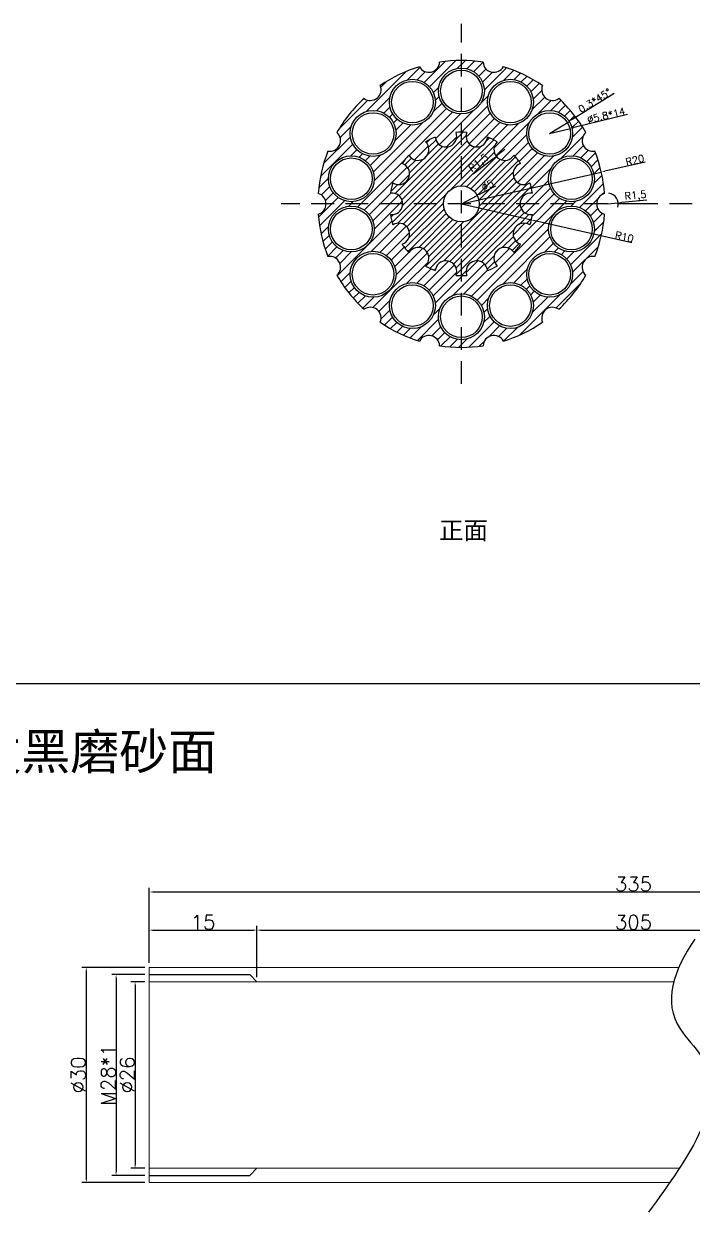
# Model space of a CAD drawing. Header units: millimetres. Extents: x 6817 to 15937, y -5221 to -164.
# Drawn here: x 9634.7 to 9727.9, y -1242.6 to -1077 of the extents above; entities that cross this region are included whole.
import ezdxf

# ---------------------------------------------------------------- set-up
doc = ezdxf.new("R2010")
doc.units = ezdxf.units.MM
doc.linetypes.add('HIDDEN', pattern=[9.525, 6.35, -3.175])
doc.layers.add('图层2', color=108, linetype='Continuous')
doc.layers.add('标注线', color=3, linetype='Continuous', lineweight=13)
doc.styles.get("Standard").update_dxf_attribs({"font": 'txt', "bigfont": 'gbcbig.shx'})
doc.dimstyles.new('ISO-25', dxfattribs={"dimtxt": 1, "dimasz": 0.5, "dimexe": 0.6, "dimexo": 0.625, "dimgap": 0.1, "dimtad": 1, "dimtxsty": 'Standard', "dimcen": 2.5, "dimadec": 0, "dimazin": 0, "dimtfac": 1, "dimtmove": 0, "dimatfit": 3, "dimfxl": 0, "dimarcsym": 0})

# ---------------------------------------------------------------- blocks, each defined once
blk = doc.blocks.new('*D676')
at = {"layer": 'Defpoints', "color": 0, "linetype": 'ByBlock', "transparency": 16777216}
for p in [(9697.89, -1100.92), (9695.68, -1102.08)]:
    blk.add_point(p, dxfattribs=at)
at = {"layer": '图层2', "color": 0, "linetype": 'ByBlock', "lineweight": -2, "transparency": 16777216}
for p, q in [((9700.43, -1099.59), (9698.34, -1100.69)), ((9695.68, -1102.08), (9697.89, -1100.92))]:
    blk.add_line(p, q, dxfattribs=at)
at = {"layer": '图层2', "color": 0, "linetype": 'ByBlock', "transparency": 16777216}
blk.add_solid([(9698.3, -1100.61), (9698.38, -1100.76), (9697.89, -1100.92)], dxfattribs=at)
at = {"layer": '图层2', "color": 0, "linetype": 'ByBlock', "transparency": 16777216, "insert": (9699.33, -1099.49), "char_height": 1, "attachment_point": 5, "rotation": 27.6367}
blk.add_mtext('%%C5', dxfattribs=at)
blk = doc.blocks.new('*D1083')
at = {"layer": 'Defpoints', "color": 0, "linetype": 'ByBlock', "transparency": 16777216}
for p in [(9695.68, -1102.08), (9705.43, -1104.32)]:
    blk.add_point(p, dxfattribs=at)
at = {"layer": '图层2', "color": 0, "linetype": 'ByBlock', "lineweight": -2, "transparency": 16777216}
for p, q in [((9695.68, -1102.08), (9705.43, -1104.32)), ((9719.42, -1107.53), (9705.91, -1104.43))]:
    blk.add_line(p, q, dxfattribs=at)
at = {"layer": '图层2', "color": 0, "linetype": 'ByBlock', "transparency": 16777216}
blk.add_solid([(9705.93, -1104.35), (9705.89, -1104.51), (9705.43, -1104.32)], dxfattribs=at)
at = {"layer": '图层2', "color": 0, "linetype": 'ByBlock', "transparency": 16777216, "insert": (9718.4, -1106.68), "char_height": 1, "attachment_point": 5, "rotation": 347.0675}
blk.add_mtext('R10', dxfattribs=at)
blk = doc.blocks.new('*D1084')
at = {"layer": 'Defpoints', "color": 0, "linetype": 'ByBlock', "transparency": 16777216}
for p in [(9716.03, -1102.08), (9717.53, -1101.93)]:
    blk.add_point(p, dxfattribs=at)
at = {"layer": '图层2', "color": 0, "linetype": 'ByBlock', "lineweight": -2, "transparency": 16777216}
for p, q in [((9721.54, -1101.54), (9718.02, -1101.88)), ((9716.03, -1102.08), (9717.53, -1101.93))]:
    blk.add_line(p, q, dxfattribs=at)
blk.add_arc((9716.03, -1102.08), 1.5, 342.6489, 81.8167, dxfattribs=at)
at = {"layer": '图层2', "color": 0, "linetype": 'ByBlock', "transparency": 16777216}
blk.add_solid([(9718.02, -1101.8), (9718.03, -1101.97), (9717.53, -1101.93)], dxfattribs=at)
at = {"layer": '图层2', "color": 0, "linetype": 'ByBlock', "transparency": 16777216, "insert": (9719.96, -1101.01), "char_height": 1, "attachment_point": 5, "rotation": 5.5672}
blk.add_mtext('R1,5', dxfattribs=at)
blk = doc.blocks.new('*D677')
at = {"layer": 'Defpoints', "color": 0, "linetype": 'ByBlock', "transparency": 16777216}
for p in [(9715.18, -1097.65), (9695.68, -1102.08)]:
    blk.add_point(p, dxfattribs=at)
at = {"layer": '图层2', "color": 0, "linetype": 'ByBlock', "lineweight": -2, "transparency": 16777216}
for p, q in [((9721.31, -1096.26), (9715.67, -1097.54)), ((9695.68, -1102.08), (9715.18, -1097.65))]:
    blk.add_line(p, q, dxfattribs=at)
at = {"layer": '图层2', "color": 0, "linetype": 'ByBlock', "transparency": 16777216}
blk.add_solid([(9715.65, -1097.46), (9715.69, -1097.62), (9715.18, -1097.65)], dxfattribs=at)
at = {"layer": '图层2', "color": 0, "linetype": 'ByBlock', "transparency": 16777216, "insert": (9719.86, -1095.98), "char_height": 1, "attachment_point": 5, "rotation": 12.7842}
blk.add_mtext('R20', dxfattribs=at)
blk = doc.blocks.new('*D678')
at = {"layer": 'Defpoints', "color": 0, "linetype": 'ByBlock', "transparency": 16777216}
for p in [(9710.9, -1091.56), (9707.98, -1092.27)]:
    blk.add_point(p, dxfattribs=at)
at = {"layer": '图层2', "color": 0, "linetype": 'ByBlock', "lineweight": -2, "transparency": 16777216}
for p, q in [((9718.84, -1089.64), (9711.39, -1091.44)), ((9707.98, -1092.27), (9710.9, -1091.56))]:
    blk.add_line(p, q, dxfattribs=at)
at = {"layer": '图层2', "color": 0, "linetype": 'ByBlock', "transparency": 16777216}
blk.add_solid([(9711.37, -1091.36), (9711.41, -1091.52), (9710.9, -1091.56)], dxfattribs=at)
at = {"layer": '图层2', "color": 0, "linetype": 'ByBlock', "transparency": 16777216, "insert": (9715.85, -1089.75), "char_height": 1, "attachment_point": 5, "rotation": 13.5869}
blk.add_mtext('%%C5.8*14', dxfattribs=at)
blk = doc.blocks.new('*D679')
at = {"layer": 'Defpoints', "color": 0, "linetype": 'ByBlock', "transparency": 16777216}
for p in [(9710.79, -1090.53), (9707.98, -1092.27)]:
    blk.add_point(p, dxfattribs=at)
at = {"layer": '图层2', "color": 0, "linetype": 'ByBlock', "lineweight": -2, "transparency": 16777216}
for p, q in [((9716.99, -1086.71), (9711.22, -1090.27)), ((9707.98, -1092.27), (9710.79, -1090.53))]:
    blk.add_line(p, q, dxfattribs=at)
at = {"layer": '图层2', "color": 0, "linetype": 'ByBlock', "transparency": 16777216}
blk.add_solid([(9711.18, -1090.2), (9711.26, -1090.34), (9710.79, -1090.53)], dxfattribs=at)
at = {"layer": '图层2', "color": 0, "linetype": 'ByBlock', "transparency": 16777216, "insert": (9714.25, -1087.69), "char_height": 1, "attachment_point": 5, "rotation": 31.6626}
blk.add_mtext('0.3*45%%D', dxfattribs=at)
blk = doc.blocks.new('*D1085')
at = {"layer": 'Defpoints', "color": 0, "linetype": 'ByBlock', "transparency": 16777216}
for p in [(9701.71, -1094.52), (9700.53, -1095.44)]:
    blk.add_point(p, dxfattribs=at)
at = {"layer": '图层2', "color": 0, "linetype": 'ByBlock', "lineweight": -2, "transparency": 16777216}
for p, q in [((9701.71, -1094.52), (9700.53, -1095.44)), ((9697.34, -1097.91), (9700.13, -1095.74))]:
    blk.add_line(p, q, dxfattribs=at)
at = {"layer": '图层2', "color": 0, "linetype": 'ByBlock', "transparency": 16777216}
blk.add_solid([(9700.08, -1095.68), (9700.18, -1095.81), (9700.53, -1095.44)], dxfattribs=at)
at = {"layer": '图层2', "color": 0, "linetype": 'ByBlock', "transparency": 16777216, "insert": (9698.12, -1096.44), "char_height": 1, "attachment_point": 5, "rotation": 37.8885}
blk.add_mtext('R1,5', dxfattribs=at)
blk = doc.blocks.new('*D1116')
at = {"layer": 'Defpoints', "color": 0, "linetype": 'ByBlock', "transparency": 16777216}
for p in [(9652.18, -1208.51), (9643.39, -1238.51), (9652.18, -1238.51)]:
    blk.add_point(p, dxfattribs=at)
at = {"layer": '图层2', "color": 0, "linetype": 'ByBlock', "lineweight": -2, "transparency": 16777216}
for p, q in [((9651.55, -1208.51), (9642.79, -1208.51)), ((9643.39, -1209.01), (9643.39, -1238.01)), ((9651.55, -1238.51), (9642.79, -1238.51))]:
    blk.add_line(p, q, dxfattribs=at)
at = {"layer": '图层2', "color": 0, "linetype": 'ByBlock', "transparency": 16777216}
for points in [[(9643.31, -1209.01), (9643.48, -1209.01), (9643.39, -1208.51)], [(9643.31, -1238.01), (9643.48, -1238.01), (9643.39, -1238.51)]]:
    blk.add_solid(points, dxfattribs=at)
at = {"layer": '图层2', "color": 0, "linetype": 'ByBlock', "transparency": 16777216, "insert": (9642.29, -1223.51), "char_height": 2, "attachment_point": 5, "rotation": 90}
blk.add_mtext('%%C30', dxfattribs=at)
blk = doc.blocks.new('*D1117')
at = {"layer": 'Defpoints', "color": 0, "linetype": 'ByBlock', "transparency": 16777216}
for p in [(9652.18, -1209.51), (9647.55, -1237.51), (9652.18, -1237.51)]:
    blk.add_point(p, dxfattribs=at)
at = {"layer": '图层2', "color": 0, "linetype": 'ByBlock', "lineweight": -2, "transparency": 16777216}
for p, q in [((9651.55, -1209.51), (9646.95, -1209.51)), ((9647.55, -1210.01), (9647.55, -1237.01)), ((9651.55, -1237.51), (9646.95, -1237.51))]:
    blk.add_line(p, q, dxfattribs=at)
at = {"layer": '图层2', "color": 0, "linetype": 'ByBlock', "transparency": 16777216}
for points in [[(9647.47, -1210.01), (9647.63, -1210.01), (9647.55, -1209.51)], [(9647.47, -1237.01), (9647.63, -1237.01), (9647.55, -1237.51)]]:
    blk.add_solid(points, dxfattribs=at)
at = {"layer": '图层2', "color": 0, "linetype": 'ByBlock', "transparency": 16777216, "insert": (9646.45, -1223.51), "char_height": 2, "attachment_point": 5, "rotation": 90}
blk.add_mtext('M28*1', dxfattribs=at)
blk = doc.blocks.new('*D1118')
at = {"layer": 'Defpoints', "color": 0, "linetype": 'ByBlock', "transparency": 16777216}
for p in [(9652.18, -1210.51), (9650.2, -1236.51), (9652.18, -1236.51)]:
    blk.add_point(p, dxfattribs=at)
at = {"layer": '图层2', "color": 0, "linetype": 'ByBlock', "lineweight": -2, "transparency": 16777216}
for p, q in [((9651.55, -1210.51), (9649.6, -1210.51)), ((9650.2, -1211.01), (9650.2, -1236.01)), ((9651.55, -1236.51), (9649.6, -1236.51))]:
    blk.add_line(p, q, dxfattribs=at)
at = {"layer": '图层2', "color": 0, "linetype": 'ByBlock', "transparency": 16777216}
for points in [[(9650.12, -1211.01), (9650.29, -1211.01), (9650.2, -1210.51)], [(9650.12, -1236.01), (9650.29, -1236.01), (9650.2, -1236.51)]]:
    blk.add_solid(points, dxfattribs=at)
at = {"layer": '图层2', "color": 0, "linetype": 'ByBlock', "transparency": 16777216, "insert": (9649.1, -1223.51), "char_height": 2, "attachment_point": 5, "rotation": 90}
blk.add_mtext('%%C26', dxfattribs=at)
blk = doc.blocks.new('*D1119')
at = {"layer": 'Defpoints', "color": 0, "linetype": 'ByBlock', "transparency": 16777216}
for p in [(9667.18, -1203.31), (9652.18, -1208.51), (9667.18, -1210.51)]:
    blk.add_point(p, dxfattribs=at)
at = {"layer": '图层2', "color": 0, "linetype": 'ByBlock', "lineweight": -2, "transparency": 16777216}
for p, q in [((9652.18, -1207.88), (9652.18, -1202.71)), ((9667.18, -1209.88), (9667.18, -1202.71)), ((9652.68, -1203.31), (9666.68, -1203.31))]:
    blk.add_line(p, q, dxfattribs=at)
at = {"layer": '图层2', "color": 0, "linetype": 'ByBlock', "transparency": 16777216}
for points in [[(9652.68, -1203.23), (9652.68, -1203.4), (9652.18, -1203.31)], [(9666.68, -1203.23), (9666.68, -1203.4), (9667.18, -1203.31)]]:
    blk.add_solid(points, dxfattribs=at)
at = {"layer": '图层2', "color": 0, "linetype": 'ByBlock', "transparency": 16777216, "insert": (9659.68, -1202.21), "char_height": 2, "attachment_point": 5}
blk.add_mtext('15', dxfattribs=at)
blk = doc.blocks.new('*D1120')
at = {"layer": 'Defpoints', "color": 0, "linetype": 'ByBlock', "transparency": 16777216}
for p in [(9772.15, -1203.31), (9667.18, -1210.51), (9772.15, -1210.51)]:
    blk.add_point(p, dxfattribs=at)
at = {"layer": '图层2', "color": 0, "linetype": 'ByBlock', "lineweight": -2, "transparency": 16777216}
for p, q in [((9667.18, -1209.88), (9667.18, -1202.71)), ((9772.15, -1209.88), (9772.15, -1202.71)), ((9667.68, -1203.31), (9771.65, -1203.31))]:
    blk.add_line(p, q, dxfattribs=at)
at = {"layer": '图层2', "color": 0, "linetype": 'ByBlock', "transparency": 16777216}
for points in [[(9667.68, -1203.23), (9667.68, -1203.4), (9667.18, -1203.31)], [(9771.65, -1203.23), (9771.65, -1203.4), (9772.15, -1203.31)]]:
    blk.add_solid(points, dxfattribs=at)
at = {"layer": '图层2', "color": 0, "linetype": 'ByBlock', "transparency": 16777216, "insert": (9719.66, -1202.21), "char_height": 2, "attachment_point": 5}
blk.add_mtext('305', dxfattribs=at)
blk = doc.blocks.new('*D695')
at = {"layer": 'Defpoints', "color": 0, "linetype": 'ByBlock', "transparency": 16777216}
for p in [(9787.15, -1198), (9652.18, -1208.51), (9787.15, -1207.88)]:
    blk.add_point(p, dxfattribs=at)
at = {"layer": '图层2', "color": 0, "linetype": 'ByBlock', "lineweight": -2, "transparency": 16777216}
for p, q in [((9652.18, -1207.88), (9652.18, -1197.4)), ((9787.15, -1207.26), (9787.15, -1197.4)), ((9652.68, -1198), (9786.65, -1198))]:
    blk.add_line(p, q, dxfattribs=at)
at = {"layer": '图层2', "color": 0, "linetype": 'ByBlock', "transparency": 16777216}
for points in [[(9652.68, -1197.92), (9652.68, -1198.08), (9652.18, -1198)], [(9786.65, -1197.92), (9786.65, -1198.08), (9787.15, -1198)]]:
    blk.add_solid(points, dxfattribs=at)
at = {"layer": '图层2', "color": 0, "linetype": 'ByBlock', "transparency": 16777216, "insert": (9719.66, -1196.9), "char_height": 2, "attachment_point": 5}
blk.add_mtext('335', dxfattribs=at)

msp = doc.modelspace()

# ---------------------------------------------------------------- hatches: boundary and pattern name
at = {"layer": '图层2', "linetype": 'ByBlock'}
h = msp.add_hatch(dxfattribs=at)
h.set_pattern_fill('ANSI31', color=4, scale=0.3)
h.set_pattern_definition([(45, (8848.1267, 596.8308), (-0.6735192, 0.6735192), [])])
h.paths.add_polyline_path([(9690.684, -1093.415, -0.0371463), (9692.021, -1092.772), (9692.094, -1093.09, 0.9276126), (9695.01, -1092.424), (9694.937, -1092.106, -0.0185668), (9695.679, -1092.078), (9695.679, -1089.539, -0.4142136), (9692.479, -1086.339, -0.4142136), (9695.679, -1083.139), (9695.679, -1082.078, 0.0380511), (9692.648, -1082.309, -0.7578049), (9689.833, -1082.952, 0.0762126), (9684.371, -1085.582, -0.7578049), (9682.113, -1087.383, 0.0762126), (9678.334, -1092.122, -0.7578049), (9677.08, -1094.724, 0.0762126), (9675.732, -1100.634, -0.3361003), (9676.826, -1102.078), (9687.506, -1102.078, 0.392393), (9686.118, -1100.583), (9685.792, -1100.583, -0.0371463), (9686.122, -1099.136), (9686.416, -1099.278, 0.9276126), (9687.714, -1096.582), (9687.42, -1096.441, -0.0371463), (9688.345, -1095.281), (9688.549, -1095.536, 0.9276126), (9690.888, -1093.671)])
h.paths.add_polyline_path([(9685.65, -1087.898, -1), (9692.05, -1087.898, -1)], flags=16)
h.paths.add_polyline_path([(9685.95, -1087.898, -1), (9691.75, -1087.898, -1)], flags=0)
h.paths.add_polyline_path([(9680.174, -1092.265, -1), (9686.574, -1092.265, -1)], flags=16)
h.paths.add_polyline_path([(9680.474, -1092.265, -1), (9686.274, -1092.265, -1)], flags=0)
h.paths.add_polyline_path([(9683.535, -1098.576, -1), (9677.135, -1098.576, -1)], flags=16)
h.paths.add_polyline_path([(9683.235, -1098.576, -1), (9677.435, -1098.576, -1)], flags=0)
h.paths.add_polyline_path([(9687.42, -1107.716), (9687.714, -1107.574, 0.9276126), (9686.416, -1104.879), (9686.122, -1105.021, -0.0371463), (9685.792, -1103.574), (9686.118, -1103.574, 0.392393), (9687.506, -1102.078), (9676.826, -1102.078, -0.3361003), (9675.732, -1103.522, 0.0762126), (9677.08, -1109.432, -0.7578049), (9678.334, -1112.034, 0.0762126), (9682.113, -1116.774, -0.7578049), (9684.371, -1118.575, 0.0762126), (9689.833, -1121.205, -0.7578049), (9692.648, -1121.847, 0.0380511), (9695.679, -1122.078), (9695.679, -1121.018, -0.4142136), (9692.479, -1117.818, -0.4142136), (9695.679, -1114.618), (9695.679, -1112.078, -0.0185668), (9694.937, -1112.051), (9695.01, -1111.732, 0.9276126), (9692.094, -1111.067), (9692.021, -1111.385, -0.0371463), (9690.684, -1110.741), (9690.888, -1110.486, 0.9276126), (9688.549, -1108.621), (9688.345, -1108.876, -0.0371463)])
h.paths.add_polyline_path([(9686.574, -1111.892, -1), (9680.174, -1111.892, -1)], flags=16)
h.paths.add_polyline_path([(9686.274, -1111.892, -1), (9680.474, -1111.892, -1)], flags=0)
h.paths.add_polyline_path([(9677.135, -1105.581, -1), (9683.535, -1105.581, -1)], flags=16)
h.paths.add_polyline_path([(9677.435, -1105.581, -1), (9683.235, -1105.581, -1)], flags=0)
h.paths.add_polyline_path([(9692.05, -1116.259, -1), (9685.65, -1116.259, -1)], flags=16)
h.paths.add_polyline_path([(9691.75, -1116.259, -1), (9685.95, -1116.259, -1)], flags=0)
h.paths.add_polyline_path([(9714.278, -1109.432, 0.0762126), (9715.627, -1103.522, -0.3361003), (9714.533, -1102.078), (9703.853, -1102.078, 0.392393), (9705.24, -1103.574), (9705.567, -1103.574, -0.0371463), (9705.237, -1105.021), (9704.942, -1104.879, 0.9276126), (9703.644, -1107.574), (9703.939, -1107.716, -0.0371463), (9703.014, -1108.876), (9702.81, -1108.621, 0.9276126), (9700.471, -1110.486), (9700.675, -1110.741, -0.0371463), (9699.338, -1111.385), (9699.265, -1111.067, 0.9276126), (9696.349, -1111.732), (9696.421, -1112.051, -0.0185668), (9695.679, -1112.078), (9695.679, -1114.618, -0.4142136), (9698.879, -1117.818, -0.4142136), (9695.679, -1121.018), (9695.679, -1122.078, 0.0380511), (9698.71, -1121.847, -0.7578049), (9701.526, -1121.205, 0.0762126), (9706.988, -1118.575, -0.7578049), (9709.246, -1116.774, 0.0762126), (9713.025, -1112.034, -0.7578049)])
h.paths.add_polyline_path([(9711.185, -1111.892, -1), (9704.785, -1111.892, -1)], flags=16)
h.paths.add_polyline_path([(9710.885, -1111.892, -1), (9705.085, -1111.892, -1)], flags=0)
h.paths.add_polyline_path([(9705.708, -1116.259, -1), (9699.308, -1116.259, -1)], flags=16)
h.paths.add_polyline_path([(9705.408, -1116.259, -1), (9699.608, -1116.259, -1)], flags=0)
h.paths.add_polyline_path([(9707.824, -1105.581, -1), (9714.224, -1105.581, -1)], flags=16)
h.paths.add_polyline_path([(9708.124, -1105.581, -1), (9713.924, -1105.581, -1)], flags=0)
h.paths.add_polyline_path([(9714.278, -1094.724, -0.7578049), (9713.025, -1092.122, 0.0762126), (9709.246, -1087.383, -0.7578049), (9706.988, -1085.582, 0.0762126), (9701.526, -1082.952, -0.7578049), (9698.71, -1082.309, 0.0380511), (9695.679, -1082.078), (9695.679, -1083.139, -0.4142136), (9698.879, -1086.339, -0.4142136), (9695.679, -1089.539), (9695.679, -1092.078, -0.0185668), (9696.421, -1092.106), (9696.349, -1092.424, 0.9276126), (9699.265, -1093.09), (9699.338, -1092.772, -0.0371463), (9700.675, -1093.415), (9700.471, -1093.671, 0.9276126), (9702.81, -1095.536), (9703.014, -1095.281, -0.0371463), (9703.939, -1096.441), (9703.644, -1096.582, 0.9276126), (9704.942, -1099.278), (9705.237, -1099.136, -0.0371463), (9705.567, -1100.583), (9705.24, -1100.583, 0.392393), (9703.853, -1102.078), (9714.533, -1102.078, -0.3361003), (9715.627, -1100.634, 0.0762126)])
h.paths.add_polyline_path([(9704.785, -1092.265, -1), (9711.185, -1092.265, -1)], flags=16)
h.paths.add_polyline_path([(9705.085, -1092.265, -1), (9710.885, -1092.265, -1)], flags=0)
h.paths.add_polyline_path([(9699.308, -1087.898, -1), (9705.708, -1087.898, -1)], flags=16)
h.paths.add_polyline_path([(9714.224, -1098.576, -1), (9707.824, -1098.576, -1)], flags=16)
h.paths.add_polyline_path([(9699.608, -1087.898, -1), (9705.408, -1087.898, -1)], flags=0)
h.paths.add_polyline_path([(9713.924, -1098.576, -1), (9708.124, -1098.576, -1)], flags=0)
h = msp.add_hatch(dxfattribs=at)
h.set_pattern_fill('ANSI31', color=4, scale=0.2)
h.set_pattern_definition([(45, (8074.4777, 1990.34), (-0.44901281, 0.44901281), [])])
h.paths.add_polyline_path([(9695.679, -1092.078, 0.0185668), (9694.937, -1092.106), (9695.01, -1092.424, -0.9276126), (9692.094, -1093.09), (9692.021, -1092.772, 0.0371463), (9690.684, -1093.415), (9690.888, -1093.671, -0.9276126), (9688.549, -1095.536), (9688.345, -1095.281, 0.0371463), (9687.42, -1096.441), (9687.714, -1096.582, -0.9276126), (9686.416, -1099.278), (9686.122, -1099.136, 0.0371463), (9685.792, -1100.583), (9686.118, -1100.583, -0.392393), (9687.506, -1102.078), (9693.179, -1102.078, -0.4142136), (9695.679, -1099.578)])
h.paths.add_polyline_path([(9693.179, -1102.078), (9687.506, -1102.078, -0.392393), (9686.118, -1103.574), (9685.792, -1103.574, 0.0371463), (9686.122, -1105.021), (9686.416, -1104.879, -0.9276126), (9687.714, -1107.574), (9687.42, -1107.716, 0.0371463), (9688.345, -1108.876), (9688.549, -1108.621, -0.9276126), (9690.888, -1110.486), (9690.684, -1110.741, 0.0371463), (9692.021, -1111.385), (9692.094, -1111.067, -0.9276126), (9695.01, -1111.732), (9694.937, -1112.051, 0.0185668), (9695.679, -1112.078), (9695.679, -1104.578, -0.4142136)])
h.paths.add_polyline_path([(9704.942, -1104.879), (9705.237, -1105.021, 0.0371463), (9705.567, -1103.574), (9705.24, -1103.574, -0.392393), (9703.853, -1102.078), (9698.179, -1102.078, -0.4142136), (9695.679, -1104.578), (9695.679, -1112.078, 0.0185668), (9696.421, -1112.051), (9696.349, -1111.732, -0.9276126), (9699.265, -1111.067), (9699.338, -1111.385, 0.0371463), (9700.675, -1110.741), (9700.471, -1110.486, -0.9276126), (9702.81, -1108.621), (9703.014, -1108.876, 0.0371463), (9703.939, -1107.716), (9703.644, -1107.574, -0.9276126)])
h.paths.add_polyline_path([(9703.644, -1096.582), (9703.939, -1096.441, 0.0371463), (9703.014, -1095.281), (9702.81, -1095.536, -0.9276126), (9700.471, -1093.671), (9700.675, -1093.415, 0.0371463), (9699.338, -1092.772), (9699.265, -1093.09, -0.9276126), (9696.349, -1092.424), (9696.421, -1092.106, 0.0185668), (9695.679, -1092.078), (9695.679, -1099.578, -0.4142136), (9698.179, -1102.078), (9703.853, -1102.078, -0.392393), (9705.24, -1100.583), (9705.567, -1100.583, 0.0371463), (9705.237, -1099.136), (9704.942, -1099.278, -0.9276126)])
h.paths.add_polyline_path([(9698.717, -1100.657), (9700.636, -1099.652), (9699.94, -1098.323), (9698.021, -1099.328)], flags=24)
h.paths.add_polyline_path([(9697.317, -1098.124), (9699.948, -1096.077), (9698.925, -1094.762), (9696.294, -1096.809)], flags=24)

# ---------------------------------------------------------------- linework, layer by layer
at = {"layer": '图层2', "color": 3, "linetype": 'HIDDEN', "ltscale": 0.5}
for p, q in [((9695.679, -1127.186), (9695.679, -1076.971)), ((9720.787, -1102.078), (9670.572, -1102.078)), ((9770.704, -1102.078), (9720.409, -1102.078))]:
    msp.add_line(p, q, dxfattribs=at)
at = {"layer": '图层2', "color": 2, "linetype": 'ByBlock'}
for p, q in [((10062.569, -1168.998), (9492.484, -1168.998)), ((9652.179, -1209.506), (9666.179, -1209.506)), ((9666.179, -1209.506), (9667.179, -1210.506)), ((9652.179, -1237.506), (9666.179, -1237.506)), ((9667.179, -1236.506), (9666.179, -1237.506))]:
    msp.add_line(p, q, dxfattribs=at)
at = {"layer": '图层2', "color": 3, "linetype": 'ByBlock'}
for p, q in [((9667.179, -1210.506), (9667.179, -1210.506)), ((9667.179, -1238.506), (9667.179, -1238.506))]:
    msp.add_line(p, q, dxfattribs=at)
at = {"layer": '图层2', "color": 1, "linetype": 'ByBlock'}
for points in [[(9688.345, -1095.281), (9688.549, -1095.536, 0.9276126), (9690.888, -1093.671), (9690.684, -1093.415)], [(9692.021, -1092.772), (9692.094, -1093.09, 0.9276126), (9695.01, -1092.424), (9694.937, -1092.106)], [(9696.421, -1092.106), (9696.349, -1092.424, 0.9276126), (9699.265, -1093.09), (9699.338, -1092.772)], [(9700.675, -1093.415), (9700.471, -1093.671, 0.9276126), (9702.81, -1095.536), (9703.014, -1095.281)], [(9686.122, -1099.136), (9686.416, -1099.278, 0.9276126), (9687.714, -1096.582), (9687.42, -1096.441)], [(9703.939, -1096.441), (9703.644, -1096.582, 0.9276126), (9704.942, -1099.278), (9705.237, -1099.136)], [(9685.792, -1103.574), (9686.118, -1103.574, 0.9276126), (9686.118, -1100.583), (9685.792, -1100.583)], [(9705.567, -1100.583), (9705.24, -1100.583, 0.9276126), (9705.24, -1103.574), (9705.567, -1103.574)], [(9687.42, -1107.716), (9687.714, -1107.574, 0.9276126), (9686.416, -1104.879), (9686.122, -1105.021)], [(9705.237, -1105.021), (9704.942, -1104.879, 0.9276126), (9703.644, -1107.574), (9703.939, -1107.716)], [(9690.684, -1110.741), (9690.888, -1110.486, 0.9276126), (9688.549, -1108.621), (9688.345, -1108.876)], [(9703.014, -1108.876), (9702.81, -1108.621, 0.9276126), (9700.471, -1110.486), (9700.675, -1110.741)], [(9694.937, -1112.051), (9695.01, -1111.732, 0.9276126), (9692.094, -1111.067), (9692.021, -1111.385)], [(9699.338, -1111.385), (9699.265, -1111.067, 0.9276126), (9696.349, -1111.732), (9696.421, -1112.051)]]:
    msp.add_lwpolyline(points, format="xyb", dxfattribs=at)
for centre, radius in [((9695.679, -1086.339), 3.2), ((9695.679, -1086.339), 2.9), ((9688.85, -1087.898), 3.2), ((9688.85, -1087.898), 2.9), ((9702.508, -1087.898), 3.2), ((9702.508, -1087.898), 2.9), ((9683.374, -1092.265), 3.2), ((9683.374, -1092.265), 2.9), ((9707.985, -1092.265), 3.2), ((9707.985, -1092.265), 2.9), ((9680.335, -1098.576), 3.2), ((9680.335, -1098.576), 2.9), ((9711.024, -1098.576), 3.2), ((9711.024, -1098.576), 2.9), ((9695.679, -1102.078), 2.5), ((9680.335, -1105.581), 3.2), ((9680.335, -1105.581), 2.9), ((9711.024, -1105.581), 3.2), ((9711.024, -1105.581), 2.9), ((9683.374, -1111.892), 3.2), ((9683.374, -1111.892), 2.9), ((9707.985, -1111.892), 3.2), ((9707.985, -1111.892), 2.9), ((9688.85, -1116.259), 3.2), ((9702.508, -1116.259), 3.2), ((9688.85, -1116.259), 2.9), ((9695.679, -1117.818), 3.2), ((9695.679, -1117.818), 2.9), ((9702.508, -1116.259), 2.9)]:
    msp.add_circle(centre, radius, dxfattribs=at)
for centre, radius, start, end in [((9695.679, -1102.078), 20, 106.99781, 124.43076), ((9691.15, -1082.235), 1.5, 208.54709, 357.35579), ((9695.679, -1102.078), 20, 81.28353, 98.71647), ((9700.208, -1082.235), 1.5, 182.83281, 331.64151), ((9695.679, -1102.078), 20, 55.56924, 73.00219), ((9682.989, -1086.165), 1.5, 234.26138, 23.07008), ((9708.37, -1086.165), 1.5, 157.11852, 305.92722), ((9695.679, -1102.078), 20, 132.7121, 150.14504), ((9695.679, -1102.078), 20, 29.85496, 47.2879), ((9677.342, -1093.247), 1.5, 259.97566, 48.78437), ((9695.679, -1102.078), 10, 111.45959, 119.96898), ((9695.679, -1102.078), 10, 85.7453, 94.2547), ((9695.679, -1102.078), 10, 60.03102, 68.54041), ((9714.017, -1093.247), 1.5, 131.40423, 280.21294), ((9695.679, -1102.078), 20, 158.42638, 175.85933), ((9695.679, -1102.078), 20, 4.14067, 21.57362), ((9695.679, -1102.078), 10, 137.17387, 145.68327), ((9695.679, -1102.078), 10, 34.31673, 42.82613), ((9695.679, -1102.078), 10, 162.88816, 171.39756), ((9695.679, -1102.078), 10, 8.60244, 17.11184), ((9675.326, -1102.078), 1.5, 285.68995, 74.49865), ((9716.033, -1102.078), 1.5, 105.68995, 254.49865), ((9695.679, -1102.078), 20, 184.14067, 201.57362), ((9695.679, -1102.078), 10, 188.60244, 197.11184), ((9695.679, -1102.078), 10, 342.88816, 351.39756), ((9695.679, -1102.078), 20, 338.42638, 355.85933), ((9695.679, -1102.078), 10, 214.31673, 222.82613), ((9695.679, -1102.078), 10, 317.17387, 325.68327), ((9677.342, -1110.909), 1.5, 311.40423, 100.21294), ((9714.017, -1110.909), 1.5, 79.97566, 228.78437), ((9695.679, -1102.078), 10, 240.03102, 248.54041), ((9695.679, -1102.078), 10, 291.45959, 299.96898), ((9695.679, -1102.078), 20, 209.85496, 227.2879), ((9695.679, -1102.078), 10, 265.7453, 274.2547), ((9695.679, -1102.078), 20, 312.7121, 330.14504), ((9682.989, -1117.991), 1.5, 337.11852, 125.92722), ((9708.37, -1117.991), 1.5, 54.26138, 203.07008), ((9695.679, -1102.078), 20, 235.56924, 253.00219), ((9695.679, -1102.078), 20, 286.99781, 304.43076), ((9691.15, -1121.921), 1.5, 2.83281, 151.64151), ((9700.208, -1121.921), 1.5, 28.54709, 177.35579), ((9695.679, -1102.078), 20, 261.28353, 278.71647)]:
    msp.add_arc(centre, radius, start, end, dxfattribs=at)
at = {"layer": '图层2', "color": 6, "linetype": 'ByBlock'}
msp.add_open_spline([(9728.213, -1204.596), (9725.19, -1209.04), (9723.242, -1214.741), (9734.314, -1225.458), (9727.431, -1234.867), (9721.744, -1242.643)], degree=3, knots=[9.659324, 9.659324, 9.659324, 9.659324, 23.818043, 28.6400724, 51.5999311, 51.5999311, 51.5999311, 51.5999311], dxfattribs=at)
at = {"layer": '标注线', "color": 1}
for p, q in [((9652.179, -1208.506), (9725.992, -1208.506)), ((9652.179, -1238.506), (9652.179, -1208.506)), ((9652.179, -1210.506), (9725.281, -1210.506)), ((9652.179, -1236.506), (9726.075, -1236.506)), ((9652.179, -1238.506), (9724.722, -1238.506))]:
    msp.add_line(p, q, dxfattribs=at)

# ---------------------------------------------------------------- texts
at = {"color": 2, "insert": (9579.788, -1175.912), "char_height": 5, "width": 103.71756, "attachment_point": 1}
msp.add_mtext('{\\fFangSong|b0|i0|c134|p49;材质：铝材氧化发黑磨砂面}', dxfattribs=at)
at = {"layer": '图层2', "color": 2, "insert": (9692.562, -1146.334), "char_height": 2.5, "width": 62.34742, "attachment_point": 1}
msp.add_mtext('{\\fSimSun|b0|i0|c134|p2;正面}', dxfattribs=at)

# ---------------------------------------------------------------- dimensions: what is measured, and where the dimension line sits
at = {"layer": '图层2', "color": 2, "linetype": 'ByBlock'}
for mpoint, text, picture, middle in [((9710.794, -1090.533), '0.3*45%%D', '*D679', (9714.569, -1088.205)), ((9710.901, -1091.56), '%%C5.8*14', '*D678', (9715.987, -1090.331))]:
    dim = msp.add_radius_dim(center=(9707.985, -1092.265), mpoint=mpoint, text=text, dimstyle='ISO-25', dxfattribs=at)
    dim.commit()
    dim.dimension.update_dxf_attribs({"geometry": picture, "text_midpoint": middle, "dimtype": 164})
for mpoint, picture, middle in [((9715.184, -1097.653), '*D677', (9719.997, -1096.561)), ((9705.426, -1104.316), '*D1083', (9718.271, -1107.266))]:
    dim = msp.add_radius_dim(center=(9695.679, -1102.078), mpoint=mpoint, dimstyle='ISO-25', dxfattribs=at)
    dim.commit()
    dim.dimension.update_dxf_attribs({"geometry": picture, "text_midpoint": middle, "dimtype": 164})
for center, mpoint, picture, middle in [((9701.711, -1094.515), (9700.527, -1095.437), '*D1085', (9698.121, -1096.443)), ((9716.033, -1102.078), (9717.526, -1101.933), '*D1084', (9719.964, -1101.009))]:
    dim = msp.add_radius_dim(center=center, mpoint=mpoint, dimstyle='ISO-25', dxfattribs=at)
    dim.commit()
    dim.dimension.update_dxf_attribs({"geometry": picture, "text_midpoint": middle})
dim = msp.add_radius_dim(center=(9695.679, -1102.078), mpoint=(9697.894, -1100.919), text='%%C5', dimstyle='ISO-25', dxfattribs=at)
dim.commit()
dim.dimension.update_dxf_attribs({"geometry": '*D676', "text_midpoint": (9699.329, -1099.49)})
for base, p1, p2, text, picture, middle in [((9787.15, -1197.998), (9652.179, -1208.506), (9787.15, -1207.881), '335', '*D695', (9719.665, -1196.898)), ((9772.15, -1203.315), (9667.179, -1210.506), (9772.15, -1210.506), '305', '*D1120', (9719.665, -1202.215))]:
    dim = msp.add_linear_dim(base=base, p1=p1, p2=p2, text=text, dimstyle='ISO-25', override={"dimtxt": 2}, dxfattribs=at)
    dim.commit()
    dim.dimension.update_dxf_attribs({"geometry": picture, "text_midpoint": middle})
dim = msp.add_linear_dim(base=(9667.179, -1203.315), p1=(9652.179, -1208.506), p2=(9667.179, -1210.506), dimstyle='ISO-25', override={"dimtxt": 2}, dxfattribs=at)
dim.commit()
dim.dimension.update_dxf_attribs({"geometry": '*D1119', "text_midpoint": (9659.679, -1202.215)})
for base, p1, p2, text, picture, middle in [((9643.393, -1238.506), (9652.179, -1208.506), (9652.179, -1238.506), '%%C<>', '*D1116', (9642.293, -1223.506)), ((9647.551, -1237.506), (9652.179, -1209.506), (9652.179, -1237.506), 'M28*1', '*D1117', (9646.451, -1223.506)), ((9650.202, -1236.506), (9652.179, -1210.506), (9652.179, -1236.506), '%%C<>', '*D1118', (9649.102, -1223.506))]:
    dim = msp.add_linear_dim(base=base, p1=p1, p2=p2, angle=90, text=text, dimstyle='ISO-25', override={"dimtxt": 2}, dxfattribs=at)
    dim.commit()
    dim.dimension.update_dxf_attribs({"geometry": picture, "text_midpoint": middle})

doc.saveas('drawing.dxf')
